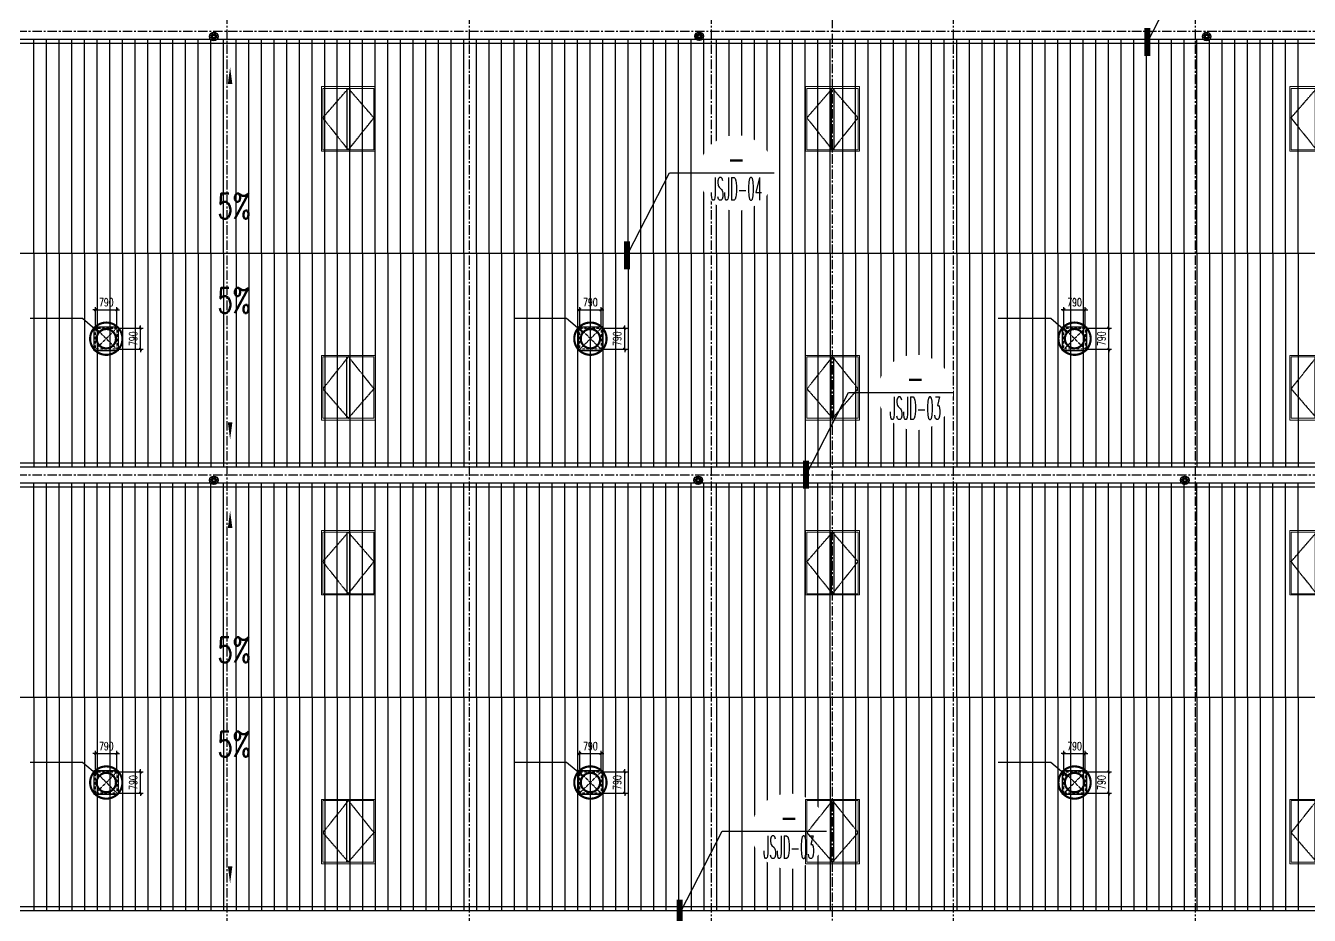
# Model space of a CAD drawing. Extents: x -599358 to 2865263, y -1062760 to 486533.
# Drawn here: x 1063875 to 1111602, y -888050 to -854976 of the extents above; entities that cross this region are included whole.
import ezdxf
from ezdxf.enums import TextEntityAlignment as Align

# ---------------------------------------------------------------- set-up
doc = ezdxf.new("R2010")
doc.units = 0
doc.set_wipeout_variables(frame=1)
for name, pattern in [('CENTER', [2, 1.25, -0.25, 0.25, -0.25]), ('DASH', [0.35, 0.25, -0.1]), ('HIDDEN', [0.375, 0.25, -0.125])]:
    doc.linetypes.add(name, pattern=pattern)
for name, color, linetype in [('3索引', 3, 'Continuous'), ('A-AXIS-DP', 126, 'Continuous'), ('A-AXIS-SYMB', 3, 'Continuous'), ('A-LIN-V', 9, 'Continuous'), ('A-SFCE', 30, 'Continuous'), ('A-WINDOW', 140, 'Continuous'), ('DIM_SYMB', 3, 'Continuous'), ('DOTE', 1, 'CENTER'), ('PUB_TEXT', 7, 'Continuous'), ('外框', 1, 'HIDDEN'), ('屋面板111', 6, 'Continuous'), ('暖通', 7, 'Continuous'), ('虹吸雨水斗', 6, 'Continuous')]:
    doc.layers.add(name, color=color, linetype=linetype)
doc.layers.add('成型线', color=3, linetype='Continuous', lineweight=18)
doc.styles.add('_TCH_DIM', font='SIMPLEX', dxfattribs={"bigfont": 'GBCBIG'})
doc.styles.add('_TCH_DIM_T3', font='SIMPLEX', dxfattribs={"width": 0.705882, "bigfont": 'GBCBIG'})
doc.styles.add('卓越符号', font='ROMANS.shx', dxfattribs={"width": 0.7, "bigfont": 'CHINESE.shx'})
doc.dimstyles.new('_TCH_ARCH&&100', dxfattribs={"dimtxt": 297.5, "dimasz": 100, "dimexe": 100, "dimexo": 100, "dimgap": 126.25, "dimtad": 1, "dimdec": 0, "dimzin": 0, "dimdsep": 46, "dimtxsty": '_TCH_DIM_T3', "dimblk": 'ARCHTICK', "dimcen": 0.09, "dimclrt": 7, "dimazin": 2, "dimtfac": 1, "dimtdec": 0, "dimtix": 1, "dimtmove": 2, "dimatfit": 3, "dimfxl": 0, "dimtolj": 1, "dimtzin": 0, "dimarcsym": 0})

# ---------------------------------------------------------------- blocks, each defined once
blk = doc.blocks.new('卓越-指向索引')
blk.add_wipeout([(0, 5), (-0.52, 4.97), (-1.04, 4.89), (-1.55, 4.76), (-2.03, 4.57), (-2.5, 4.33), (-2.94, 4.05), (-3.35, 3.72), (-3.72, 3.35), (-4.05, 2.94), (-4.33, 2.5), (-4.57, 2.03), (-4.76, 1.55), (-4.89, 1.04), (-4.97, 0.52), (-5, 0), (-4.97, -0.52), (-4.89, -1.04), (-4.76, -1.55), (-4.57, -2.03), (-4.33, -2.5), (-4.05, -2.94), (-3.72, -3.35), (-3.35, -3.72), (-2.94, -4.05), (-2.5, -4.33), (-2.03, -4.57), (-1.55, -4.76), (-1.04, -4.89), (-0.52, -4.97), (0, -5), (0.52, -4.97), (1.04, -4.89), (1.55, -4.76), (2.03, -4.57), (2.5, -4.33), (2.94, -4.05), (3.35, -3.72), (3.72, -3.35), (4.05, -2.94), (4.33, -2.5), (4.57, -2.03), (4.76, -1.55), (4.89, -1.04), (4.97, -0.52), (5, 0), (4.97, 0.52), (4.89, 1.04), (4.76, 1.55), (4.57, 2.03), (4.33, 2.5), (4.05, 2.94), (3.72, 3.35), (3.35, 3.72), (2.94, 4.05), (2.5, 4.33), (2.03, 4.57), (1.55, 4.76), (1.04, 4.89), (0.52, 4.97)])
blk.add_line((-5, 0), (5, 0))
at = {"color": 0, "style": '卓越符号', "width": 0.7, "flags": 8}
blk.add_attdef('索引编号', text='', height=3, dxfattribs=at).set_placement((0, 0.37), align=Align.CENTER)
at = {"color": 0, "style": '卓越符号', "width": 0.892319, "flags": 8}
blk.add_attdef('图号', text='', height=3, dxfattribs=at).set_placement((-3.41, -3.6), (3.41, -3.6), align=Align.FIT)
blk = doc.blocks.new('“奔腾”虹吸雨水斗')
at = {"layer": '虹吸雨水斗', "lineweight": 25}
for p, q in [((947048, 86793), (947066, 86707)), ((947082, 86711), (947055, 86795)), ((947125, 86795), (947098, 86711)), ((947114, 86707), (947132, 86793)), ((946944, 86685), (947028, 86658)), ((947028, 86641), (946944, 86614)), ((947032, 86673), (946946, 86692)), ((946946, 86607), (947032, 86625)), ((946982, 86753), (947040, 86688)), ((947040, 86611), (946982, 86546)), ((947052, 86699), (946987, 86758)), ((946987, 86541), (947052, 86600)), ((947066, 86592), (947048, 86506)), ((947055, 86504), (947082, 86587)), ((947098, 86587), (947125, 86504)), ((947132, 86506), (947114, 86592)), ((947194, 86758), (947128, 86699)), ((947128, 86600), (947194, 86541)), ((947140, 86688), (947199, 86753)), ((947199, 86546), (947140, 86611)), ((947234, 86692), (947148, 86673)), ((947148, 86625), (947234, 86607)), ((947152, 86658), (947236, 86685)), ((947236, 86614), (947152, 86641))]:
    blk.add_line(p, q, dxfattribs=at)
for radius in [150, 47.6]:
    blk.add_circle((947090, 86649), radius, dxfattribs=at)
for centre, start, end in [((947025, 86649), 291.6382, 68.3675), ((947034, 86682), 261.6382, 38.3675), ((947034, 86617), 321.6382, 98.3675), ((947057, 86706), 231.6382, 8.3675), ((947057, 86593), 351.6382, 128.3675), ((947090, 86715), 201.6382, 338.3675), ((947090, 86584), 21.6382, 158.3675), ((947123, 86706), 171.6382, 308.3675), ((947123, 86593), 51.6382, 188.3675), ((947147, 86682), 141.6382, 278.3675), ((947147, 86617), 81.6382, 218.3675), ((947155, 86649), 111.6382, 248.3675)]:
    blk.add_arc(centre, 8.82, start, end, dxfattribs=at)
blk = doc.blocks.new('_ArchTick')
at = {"color": 0, "linetype": 'ByBlock', "const_width": 0.4}
blk.add_lwpolyline([(-0.5, -0.5), (0.5, 0.5)], dxfattribs=at)
blk = doc.blocks.new('*D1776')
at = {"layer": 'A-AXIS-DP', "color": 0, "lineweight": -2, "transparency": 16777216}
for p, q in [((-1274, 395), (-1274, 495)), ((-495, 395), (-1374, 395)), ((-1274, 395), (-1274, -395)), ((-495, -395), (-1374, -395)), ((-1274, -395), (-1274, -495))]:
    blk.add_line(p, q, dxfattribs=at)
at = {"layer": 'Defpoints', "color": 0, "transparency": 16777216}
for p in [(-395, 395), (-1274, -395), (-395, -395)]:
    blk.add_point(p, dxfattribs=at)
at = {"layer": 'A-AXIS-DP', "color": 0, "lineweight": -2, "transparency": 16777216, "xscale": 100, "yscale": 100, "zscale": 100}
for p, rotation in [((-1274, 395), 270), ((-1274, -395), 90)]:
    blk.add_blockref('_ArchTick', p, dxfattribs=dict(at, rotation=rotation))
at = {"layer": 'A-AXIS-DP', "color": 7, "transparency": 16777216, "insert": (-999, 0), "char_height": 297.5, "attachment_point": 5, "rotation": 270, "style": '_TCH_DIM_T3'}
blk.add_mtext('\\A1;790', dxfattribs=at)
blk = doc.blocks.new('*D1777')
at = {"layer": 'A-AXIS-DP', "color": 0, "lineweight": -2, "transparency": 16777216}
for p, q in [((-395, -495), (-395, -1178)), ((395, -495), (395, -1178)), ((-395, -1078), (-495, -1078)), ((395, -1078), (-395, -1078)), ((395, -1078), (495, -1078))]:
    blk.add_line(p, q, dxfattribs=at)
at = {"layer": 'Defpoints', "color": 0, "transparency": 16777216}
for p in [(-395, -395), (395, -395), (-395, -1078)]:
    blk.add_point(p, dxfattribs=at)
at = {"layer": 'A-AXIS-DP', "color": 0, "lineweight": -2, "transparency": 16777216, "xscale": 100, "yscale": 100, "zscale": 100}
blk.add_blockref('_ArchTick', (-395, -1078), dxfattribs=at)
at = {"layer": 'A-AXIS-DP', "color": 0, "lineweight": -2, "transparency": 16777216, "xscale": 100, "yscale": 100, "zscale": 100, "rotation": 180}
blk.add_blockref('_ArchTick', (395, -1078), dxfattribs=at)
at = {"layer": 'A-AXIS-DP', "color": 7, "transparency": 16777216, "insert": (0, -1353), "char_height": 297.5, "attachment_point": 5, "rotation": 180, "style": '_TCH_DIM_T3'}
blk.add_mtext('\\A1;790', dxfattribs=at)
blk = doc.blocks.new('tc')
at = {"color": 2}
for p, q in [((106263, -20239), (106263, -22524)), ((106364, -20239), (106364, -22524))]:
    blk.add_line(p, q, dxfattribs=at)
at = {"layer": '外框'}
for points in [[(106313, -22524), (105363, -21332), (106313, -20239)], [(106313, -22524), (107263, -21332), (106313, -20239)]]:
    blk.add_lwpolyline(points, dxfattribs=at)
at = {"layer": '成型线'}
blk.add_line((105313, -22569), (107313, -22569), dxfattribs=at)
blk.add_lwpolyline([(105313, -22569), (105313, -20169), (107313, -20169), (107313, -22569)], dxfattribs=at)
blk.add_lwpolyline([(105363, -22524), (107263, -22524), (107263, -20239), (105363, -20239)], close=True, dxfattribs=at)
blk = doc.blocks.new('423432432222')
at = {"xscale": -1}
blk.add_blockref('tc', (472909, 740689), dxfattribs=at)
at = {"rotation": 180}
blk.add_blockref('tc', (472909, 687951), dxfattribs=at)
blk = doc.blocks.new('A$Cf7faade6')
at = {"layer": 'A-WINDOW'}
for p in [(-304796, -739070), (-286796, -739070), (-268796, -739070), (-304796, -755570), (-286796, -755570), (-268796, -755570)]:
    blk.add_blockref('423432432222', p, dxfattribs=at)
blk = doc.blocks.new('fengji')
at = {"layer": 'DIM_SYMB'}
for p, q in [((324.2, -267.9), (884.2, -747.9)), ((884.2, -747.9), (2834.2, -747.9))]:
    blk.add_line(p, q, dxfattribs=at)
at = {"layer": 'DIM_SYMB', "const_width": 40}
blk.add_lwpolyline([(310.3, -253.5, -1), (338.1, -282.3, -1)], format="xyb", close=True, dxfattribs=at)
at = {"layer": '暖通', "color": 7, "linetype": 'DASH', "ltscale": 0.5}
for p, q in [((-395, 395), (395, -395)), ((395, 395), (-395, -395))]:
    blk.add_line(p, q, dxfattribs=at)
at = {"layer": '暖通', "color": 7, "const_width": 79.8}
for points in [[(0, -600.2, -1), (0, 600.2, -1)], [(0, -600.2, 1), (0, 600.2, 1)]]:
    blk.add_lwpolyline(points, format="xyb", dxfattribs=at)
at = {"layer": '暖通', "color": 7, "ltscale": 0.5}
blk.add_lwpolyline([(-445, 445), (445, 445), (445, -445), (-445, -445)], close=True, dxfattribs=at)
at = {"layer": '暖通', "color": 7, "linetype": 'DASH', "const_width": 79.8}
for points in [[(0, -358.3, -1), (0, 358.3, -1)], [(0, -358.3, 1), (0, 358.3, 1)]]:
    blk.add_lwpolyline(points, format="xyb", dxfattribs=at)
at = {"layer": '暖通', "color": 7, "linetype": 'DASH', "ltscale": 0.5}
blk.add_lwpolyline([(-395, 395), (395, 395), (395, -395), (-395, -395)], close=True, dxfattribs=at)
at = {"layer": 'A-AXIS-DP'}
for p1, distance, picture, middle in [((-395, 395), -879.2, '*D1776', (-999.2, 0)), ((395, -395), 682.9, '*D1777', (0, -1352.9))]:
    dim = blk.add_aligned_dim(p1=p1, p2=(-395, -395), distance=distance, dimstyle='_TCH_ARCH&&100', dxfattribs=at)
    dim.commit()
    dim.dimension.update_dxf_attribs({"geometry": picture, "text_midpoint": middle})
blk = doc.blocks.new('A$C9572bd8b')
at = {"layer": '暖通', "rotation": 180}
for p in [(52800, -27925), (70800, -27925), (88800, -27925), (52800, -44425), (70800, -44425), (88800, -44425)]:
    blk.add_blockref('fengji', p, dxfattribs=at)

msp = doc.modelspace()

# ---------------------------------------------------------------- linework, layer by layer
at = {"layer": '3索引'}
for points in [[(1105618.2, -855511.3), (1107160.3, -852525.4), (1109645.6, -852525.4)], [(1086272.4, -863437.9), (1087814.5, -860452), (1090299.8, -860452)], [(1092928.2, -871595.1), (1094470.3, -868609.3), (1096955.6, -868609.3)], [(1088228.2, -887911.3), (1089770.3, -884925.4), (1092255.6, -884925.4)]]:
    msp.add_lwpolyline(points, dxfattribs=at)
at = {"layer": '3索引', "linetype": 'DASH', "ltscale": 1400, "const_width": 140}
for points in [[(1105542.4, -856035.4), (1105618.2, -856035.4), (1105618.2, -855133.8), (1105542.4, -855133.8)], [(1086196.7, -863962), (1086272.4, -863962), (1086272.4, -863060.4), (1086196.7, -863060.4)], [(1092852.4, -872119.3), (1092928.2, -872119.3), (1092928.2, -871217.7), (1092852.4, -871217.7)], [(1088152.4, -888435.4), (1088228.2, -888435.4), (1088228.2, -887533.8), (1088152.4, -887533.8)]]:
    msp.add_lwpolyline(points, close=True, dxfattribs=at)
at = {"layer": 'A-AXIS-SYMB'}
for points in [[(1071476.2, -861617, 0, 0, 0), (1071476.2, -856515.2, 0, 169.2, 0), (1071476.2, -857149.6, 0, 0, 0)], [(1071476.2, -865258.8, 0, 0, 0), (1071476.2, -870360.5, 0, 169.2, 0), (1071476.2, -869726.1, 0, 0, 0)], [(1071476.2, -878117, 0, 0, 0), (1071476.2, -873015.2, 0, 169.2, 0), (1071476.2, -873649.6, 0, 0, 0)], [(1071476.2, -881758.8, 0, 0, 0), (1071476.2, -886860.5, 0, 169.2, 0), (1071476.2, -886226.1, 0, 0, 0)]]:
    msp.add_lwpolyline(points, format="xyseb", dxfattribs=at)
at = {"layer": 'A-LIN-V'}
for points in [[(1170872.4, -855637.9), (1029989.6, -855637.9)], [(1170872.4, -871237.9), (1024876.7, -871237.9)], [(1170872.4, -872137.9), (1024584.7, -872137.9)], [(1170872.4, -887737.9), (1019576.9, -887737.9)]]:
    msp.add_lwpolyline(points, dxfattribs=at)
at = {"layer": 'A-SFCE'}
for points in [[(1026721.6, -863437.9), (1170872.4, -863437.9)], [(1021368, -879937.9), (1170872.4, -879937.9)]]:
    msp.add_lwpolyline(points, dxfattribs=at)
at = {"layer": 'DOTE', "ltscale": 280}
for p, q in [((1071372.4, -927706.6), (1071372.4, -832287.9)), ((1080372.4, -927706.6), (1080372.4, -832287.9)), ((1089372.4, -927706.6), (1089372.4, -832287.9)), ((1098372.4, -927706.6), (1098372.4, -832287.9)), ((1107372.4, -927706.6), (1107372.4, -832287.9)), ((1093872.4, -926186.7), (1093872.4, -832387.9)), ((1179276.6, -855187.9), (1002976.6, -855187.9)), ((1179276.6, -871687.9), (1002976.6, -871687.9))]:
    msp.add_line(p, q, dxfattribs=at)
at = {"layer": '屋面板111', "ltscale": 2500}
for p, q in [((1064182.4, -863437.9), (1064182.4, -855487.9)), ((1064652.4, -863437.9), (1064652.4, -855487.9)), ((1065122.4, -863437.9), (1065122.4, -855487.9)), ((1065592.4, -863437.9), (1065592.4, -855487.9)), ((1066062.4, -863437.9), (1066062.4, -855487.9)), ((1066532.4, -863437.9), (1066532.4, -855487.9)), ((1067002.4, -863437.9), (1067002.4, -855487.9)), ((1067472.4, -863437.9), (1067472.4, -855487.9)), ((1067942.4, -863437.9), (1067942.4, -855487.9)), ((1068412.4, -863437.9), (1068412.4, -855487.9)), ((1068882.4, -863437.9), (1068882.4, -855487.9)), ((1069352.4, -863437.9), (1069352.4, -855487.9)), ((1069822.4, -863437.9), (1069822.4, -855487.9)), ((1070292.4, -863437.9), (1070292.4, -855487.9)), ((1070762.4, -863437.9), (1070762.4, -855487.9)), ((1071232.4, -863437.9), (1071232.4, -855487.9)), ((1071702.4, -863437.9), (1071702.4, -855487.9)), ((1072172.4, -863437.9), (1072172.4, -855487.9)), ((1072642.4, -863437.9), (1072642.4, -855487.9)), ((1073112.4, -863437.9), (1073112.4, -855487.9)), ((1073582.4, -863437.9), (1073582.4, -855487.9)), ((1074052.4, -863437.9), (1074052.4, -855487.9)), ((1074522.4, -863437.9), (1074522.4, -855487.9)), ((1074992.4, -863437.9), (1074992.4, -855487.9)), ((1075462.4, -863437.9), (1075462.4, -855487.9)), ((1075932.4, -863437.9), (1075932.4, -855487.9)), ((1076402.4, -863437.9), (1076402.4, -855487.9)), ((1076872.4, -863437.9), (1076872.4, -855487.9)), ((1077342.4, -863437.9), (1077342.4, -855487.9)), ((1077812.4, -863437.9), (1077812.4, -855487.9)), ((1078282.4, -863437.9), (1078282.4, -855487.9)), ((1078752.4, -863437.9), (1078752.4, -855487.9)), ((1079222.4, -863437.9), (1079222.4, -855487.9)), ((1079692.4, -863437.9), (1079692.4, -855487.9)), ((1080162.4, -863437.9), (1080162.4, -855487.9)), ((1080632.4, -863437.9), (1080632.4, -855487.9)), ((1081102.4, -863437.9), (1081102.4, -855487.9)), ((1081572.4, -863437.9), (1081572.4, -855487.9)), ((1082042.4, -863437.9), (1082042.4, -855487.9)), ((1082512.4, -863437.9), (1082512.4, -855487.9)), ((1082982.4, -863437.9), (1082982.4, -855487.9)), ((1083452.4, -863437.9), (1083452.4, -855487.9)), ((1083922.4, -863437.9), (1083922.4, -855487.9)), ((1084392.4, -863437.9), (1084392.4, -855487.9)), ((1084862.4, -863437.9), (1084862.4, -855487.9)), ((1085332.4, -863437.9), (1085332.4, -855487.9)), ((1085802.4, -863437.9), (1085802.4, -855487.9)), ((1086272.4, -863437.9), (1086272.4, -855487.9)), ((1086742.4, -863437.9), (1086742.4, -855487.9)), ((1087212.4, -863437.9), (1087212.4, -855487.9)), ((1087682.4, -863437.9), (1087682.4, -855487.9)), ((1088152.4, -863437.9), (1088152.4, -855487.9)), ((1088622.4, -863437.9), (1088622.4, -855487.9)), ((1089092.4, -863437.9), (1089092.4, -855487.9)), ((1089562.4, -863437.9), (1089562.4, -855487.9)), ((1090032.4, -863437.9), (1090032.4, -855487.9)), ((1090502.4, -863437.9), (1090502.4, -855487.9)), ((1090972.4, -863437.9), (1090972.4, -855487.9)), ((1091442.4, -863437.9), (1091442.4, -855487.9)), ((1091912.4, -863437.9), (1091912.4, -855487.9)), ((1092382.4, -863437.9), (1092382.4, -855487.9)), ((1092852.4, -863437.9), (1092852.4, -855487.9)), ((1093322.4, -863437.9), (1093322.4, -855487.9)), ((1093792.4, -863437.9), (1093792.4, -855487.9)), ((1094262.4, -863437.9), (1094262.4, -855487.9)), ((1094732.4, -863437.9), (1094732.4, -855487.9)), ((1095202.4, -863437.9), (1095202.4, -855487.9)), ((1095672.4, -863437.9), (1095672.4, -855487.9)), ((1096142.4, -863437.9), (1096142.4, -855487.9)), ((1096612.4, -863437.9), (1096612.4, -855487.9)), ((1097082.4, -863437.9), (1097082.4, -855487.9)), ((1097552.4, -863437.9), (1097552.4, -855487.9)), ((1098022.4, -863437.9), (1098022.4, -855487.9)), ((1098492.4, -863437.9), (1098492.4, -855487.9)), ((1098962.4, -863437.9), (1098962.4, -855487.9)), ((1099432.4, -863437.9), (1099432.4, -855487.9)), ((1099902.4, -863437.9), (1099902.4, -855487.9)), ((1100372.4, -863437.9), (1100372.4, -855487.9)), ((1100842.4, -863437.9), (1100842.4, -855487.9)), ((1101312.4, -863437.9), (1101312.4, -855487.9)), ((1101782.4, -863437.9), (1101782.4, -855487.9)), ((1102252.4, -863437.9), (1102252.4, -855487.9)), ((1102722.4, -863437.9), (1102722.4, -855487.9)), ((1103192.4, -863437.9), (1103192.4, -855487.9)), ((1103662.4, -863437.9), (1103662.4, -855487.9)), ((1104132.4, -863437.9), (1104132.4, -855487.9)), ((1104602.4, -863437.9), (1104602.4, -855487.9)), ((1105072.4, -863437.9), (1105072.4, -855487.9)), ((1105542.4, -863437.9), (1105542.4, -855487.9)), ((1106012.4, -863437.9), (1106012.4, -855487.9)), ((1106482.4, -863437.9), (1106482.4, -855487.9)), ((1106952.4, -863437.9), (1106952.4, -855487.9)), ((1107422.4, -863437.9), (1107422.4, -855487.9)), ((1107892.4, -863437.9), (1107892.4, -855487.9)), ((1108362.4, -863437.9), (1108362.4, -855487.9)), ((1108832.4, -863437.9), (1108832.4, -855487.9)), ((1109302.4, -863437.9), (1109302.4, -855487.9)), ((1109772.4, -863437.9), (1109772.4, -855487.9)), ((1110242.4, -863437.9), (1110242.4, -855487.9)), ((1110712.4, -863437.9), (1110712.4, -855487.9)), ((1111182.4, -863437.9), (1111182.4, -855487.9)), ((1064182.4, -863437.9), (1064182.4, -871387.9)), ((1064652.4, -863437.9), (1064652.4, -871387.9)), ((1065122.4, -863437.9), (1065122.4, -871387.9)), ((1065592.4, -863437.9), (1065592.4, -871387.9)), ((1066062.4, -863437.9), (1066062.4, -871387.9)), ((1066532.4, -863437.9), (1066532.4, -871387.9)), ((1067002.4, -863437.9), (1067002.4, -871387.9)), ((1067472.4, -863437.9), (1067472.4, -871387.9)), ((1067942.4, -863437.9), (1067942.4, -871387.9)), ((1068412.4, -863437.9), (1068412.4, -871387.9)), ((1068882.4, -863437.9), (1068882.4, -871387.9)), ((1069352.4, -863437.9), (1069352.4, -871387.9)), ((1069822.4, -863437.9), (1069822.4, -871387.9)), ((1070292.4, -863437.9), (1070292.4, -871387.9)), ((1070762.4, -863437.9), (1070762.4, -871387.9)), ((1071232.4, -863437.9), (1071232.4, -871387.9)), ((1071702.4, -863437.9), (1071702.4, -871387.9)), ((1072172.4, -863437.9), (1072172.4, -871387.9)), ((1072642.4, -863437.9), (1072642.4, -871387.9)), ((1073112.4, -863437.9), (1073112.4, -871387.9)), ((1073582.4, -863437.9), (1073582.4, -871387.9)), ((1074052.4, -863437.9), (1074052.4, -871387.9)), ((1074522.4, -863437.9), (1074522.4, -871387.9)), ((1074992.4, -863437.9), (1074992.4, -871387.9)), ((1075462.4, -863437.9), (1075462.4, -871387.9)), ((1075932.4, -863437.9), (1075932.4, -871387.9)), ((1076402.4, -863437.9), (1076402.4, -871387.9)), ((1076872.4, -863437.9), (1076872.4, -871387.9)), ((1077342.4, -863437.9), (1077342.4, -871387.9)), ((1077812.4, -863437.9), (1077812.4, -871387.9)), ((1078282.4, -863437.9), (1078282.4, -871387.9)), ((1078752.4, -863437.9), (1078752.4, -871387.9)), ((1079222.4, -863437.9), (1079222.4, -871387.9)), ((1079692.4, -863437.9), (1079692.4, -871387.9)), ((1080162.4, -863437.9), (1080162.4, -871387.9)), ((1080632.4, -863437.9), (1080632.4, -871387.9)), ((1081102.4, -863437.9), (1081102.4, -871387.9)), ((1081572.4, -863437.9), (1081572.4, -871387.9)), ((1082042.4, -863437.9), (1082042.4, -871387.9)), ((1082512.4, -863437.9), (1082512.4, -871387.9)), ((1082982.4, -863437.9), (1082982.4, -871387.9)), ((1083452.4, -863437.9), (1083452.4, -871387.9)), ((1083922.4, -863437.9), (1083922.4, -871387.9)), ((1084392.4, -863437.9), (1084392.4, -871387.9)), ((1084862.4, -863437.9), (1084862.4, -871387.9)), ((1085332.4, -863437.9), (1085332.4, -871387.9)), ((1085802.4, -863437.9), (1085802.4, -871387.9)), ((1086272.4, -863437.9), (1086272.4, -871387.9)), ((1086742.4, -863437.9), (1086742.4, -871387.9)), ((1087212.4, -863437.9), (1087212.4, -871387.9)), ((1087682.4, -863437.9), (1087682.4, -871387.9)), ((1088152.4, -863437.9), (1088152.4, -871387.9)), ((1088622.4, -863437.9), (1088622.4, -871387.9)), ((1089092.4, -863437.9), (1089092.4, -871387.9)), ((1089562.4, -863437.9), (1089562.4, -871387.9)), ((1090032.4, -863437.9), (1090032.4, -871387.9)), ((1090502.4, -863437.9), (1090502.4, -871387.9)), ((1090972.4, -863437.9), (1090972.4, -871387.9)), ((1091442.4, -863437.9), (1091442.4, -871387.9)), ((1091912.4, -863437.9), (1091912.4, -871387.9)), ((1092382.4, -863437.9), (1092382.4, -871387.9)), ((1092852.4, -863437.9), (1092852.4, -871387.9)), ((1093322.4, -863437.9), (1093322.4, -871387.9)), ((1093792.4, -863437.9), (1093792.4, -871387.9)), ((1094262.4, -863437.9), (1094262.4, -871387.9)), ((1094732.4, -863437.9), (1094732.4, -871387.9)), ((1095202.4, -863437.9), (1095202.4, -871387.9)), ((1095672.4, -863437.9), (1095672.4, -871387.9)), ((1096142.4, -863437.9), (1096142.4, -871387.9)), ((1096612.4, -863437.9), (1096612.4, -871387.9)), ((1097082.4, -863437.9), (1097082.4, -871387.9)), ((1097552.4, -863437.9), (1097552.4, -871387.9)), ((1098022.4, -863437.9), (1098022.4, -871387.9)), ((1098492.4, -863437.9), (1098492.4, -871387.9)), ((1098962.4, -863437.9), (1098962.4, -871387.9)), ((1099432.4, -863437.9), (1099432.4, -871387.9)), ((1099902.4, -863437.9), (1099902.4, -871387.9)), ((1100372.4, -863437.9), (1100372.4, -871387.9)), ((1100842.4, -863437.9), (1100842.4, -871387.9)), ((1101312.4, -863437.9), (1101312.4, -871387.9)), ((1101782.4, -863437.9), (1101782.4, -871387.9)), ((1102252.4, -863437.9), (1102252.4, -871387.9)), ((1102722.4, -863437.9), (1102722.4, -871387.9)), ((1103192.4, -863437.9), (1103192.4, -871387.9)), ((1103662.4, -863437.9), (1103662.4, -871387.9)), ((1104132.4, -863437.9), (1104132.4, -871387.9)), ((1104602.4, -863437.9), (1104602.4, -871387.9)), ((1105072.4, -863437.9), (1105072.4, -871387.9)), ((1105542.4, -863437.9), (1105542.4, -871387.9)), ((1106012.4, -863437.9), (1106012.4, -871387.9)), ((1106482.4, -863437.9), (1106482.4, -871387.9)), ((1106952.4, -863437.9), (1106952.4, -871387.9)), ((1107422.4, -863437.9), (1107422.4, -871387.9)), ((1107892.4, -863437.9), (1107892.4, -871387.9)), ((1108362.4, -863437.9), (1108362.4, -871387.9)), ((1108832.4, -863437.9), (1108832.4, -871387.9)), ((1109302.4, -863437.9), (1109302.4, -871387.9)), ((1109772.4, -863437.9), (1109772.4, -871387.9)), ((1110242.4, -863437.9), (1110242.4, -871387.9)), ((1110712.4, -863437.9), (1110712.4, -871387.9)), ((1111182.4, -863437.9), (1111182.4, -871387.9)), ((1064182.4, -879937.9), (1064182.4, -871987.9)), ((1064652.4, -879937.9), (1064652.4, -871987.9)), ((1065122.4, -879937.9), (1065122.4, -871987.9)), ((1065592.4, -879937.9), (1065592.4, -871987.9)), ((1066062.4, -879937.9), (1066062.4, -871987.9)), ((1066532.4, -879937.9), (1066532.4, -871987.9)), ((1067002.4, -879937.9), (1067002.4, -871987.9)), ((1067472.4, -879937.9), (1067472.4, -871987.9)), ((1067942.4, -879937.9), (1067942.4, -871987.9)), ((1068412.4, -879937.9), (1068412.4, -871987.9)), ((1068882.4, -879937.9), (1068882.4, -871987.9)), ((1069352.4, -879937.9), (1069352.4, -871987.9)), ((1069822.4, -879937.9), (1069822.4, -871987.9)), ((1070292.4, -879937.9), (1070292.4, -871987.9)), ((1070762.4, -879937.9), (1070762.4, -871987.9)), ((1071232.4, -879937.9), (1071232.4, -871987.9)), ((1071702.4, -879937.9), (1071702.4, -871987.9)), ((1072172.4, -879937.9), (1072172.4, -871987.9)), ((1072642.4, -879937.9), (1072642.4, -871987.9)), ((1073112.4, -879937.9), (1073112.4, -871987.9)), ((1073582.4, -879937.9), (1073582.4, -871987.9)), ((1074052.4, -879937.9), (1074052.4, -871987.9)), ((1074522.4, -879937.9), (1074522.4, -871987.9)), ((1074992.4, -879937.9), (1074992.4, -871987.9)), ((1075462.4, -879937.9), (1075462.4, -871987.9)), ((1075932.4, -879937.9), (1075932.4, -871987.9)), ((1076402.4, -879937.9), (1076402.4, -871987.9)), ((1076872.4, -879937.9), (1076872.4, -871987.9)), ((1077342.4, -879937.9), (1077342.4, -871987.9)), ((1077812.4, -879937.9), (1077812.4, -871987.9)), ((1078282.4, -879937.9), (1078282.4, -871987.9)), ((1078752.4, -879937.9), (1078752.4, -871987.9)), ((1079222.4, -879937.9), (1079222.4, -871987.9)), ((1079692.4, -879937.9), (1079692.4, -871987.9)), ((1080162.4, -879937.9), (1080162.4, -871987.9)), ((1080632.4, -879937.9), (1080632.4, -871987.9)), ((1081102.4, -879937.9), (1081102.4, -871987.9)), ((1081572.4, -879937.9), (1081572.4, -871987.9)), ((1082042.4, -879937.9), (1082042.4, -871987.9)), ((1082512.4, -879937.9), (1082512.4, -871987.9)), ((1082982.4, -879937.9), (1082982.4, -871987.9)), ((1083452.4, -879937.9), (1083452.4, -871987.9)), ((1083922.4, -879937.9), (1083922.4, -871987.9)), ((1084392.4, -879937.9), (1084392.4, -871987.9)), ((1084862.4, -879937.9), (1084862.4, -871987.9)), ((1085332.4, -879937.9), (1085332.4, -871987.9)), ((1085802.4, -879937.9), (1085802.4, -871987.9)), ((1086272.4, -879937.9), (1086272.4, -871987.9)), ((1086742.4, -879937.9), (1086742.4, -871987.9)), ((1087212.4, -879937.9), (1087212.4, -871987.9)), ((1087682.4, -879937.9), (1087682.4, -871987.9)), ((1088152.4, -879937.9), (1088152.4, -871987.9)), ((1088622.4, -879937.9), (1088622.4, -871987.9)), ((1089092.4, -879937.9), (1089092.4, -871987.9)), ((1089562.4, -879937.9), (1089562.4, -871987.9)), ((1090032.4, -879937.9), (1090032.4, -871987.9)), ((1090502.4, -879937.9), (1090502.4, -871987.9)), ((1090972.4, -879937.9), (1090972.4, -871987.9)), ((1091442.4, -879937.9), (1091442.4, -871987.9)), ((1091912.4, -879937.9), (1091912.4, -871987.9)), ((1092382.4, -879937.9), (1092382.4, -871987.9)), ((1092852.4, -879937.9), (1092852.4, -871987.9)), ((1093322.4, -879937.9), (1093322.4, -871987.9)), ((1093792.4, -879937.9), (1093792.4, -871987.9)), ((1094262.4, -879937.9), (1094262.4, -871987.9)), ((1094732.4, -879937.9), (1094732.4, -871987.9)), ((1095202.4, -879937.9), (1095202.4, -871987.9)), ((1095672.4, -879937.9), (1095672.4, -871987.9)), ((1096142.4, -879937.9), (1096142.4, -871987.9)), ((1096612.4, -879937.9), (1096612.4, -871987.9)), ((1097082.4, -879937.9), (1097082.4, -871987.9)), ((1097552.4, -879937.9), (1097552.4, -871987.9)), ((1098022.4, -879937.9), (1098022.4, -871987.9)), ((1098492.4, -879937.9), (1098492.4, -871987.9)), ((1098962.4, -879937.9), (1098962.4, -871987.9)), ((1099432.4, -879937.9), (1099432.4, -871987.9)), ((1099902.4, -879937.9), (1099902.4, -871987.9)), ((1100372.4, -879937.9), (1100372.4, -871987.9)), ((1100842.4, -879937.9), (1100842.4, -871987.9)), ((1101312.4, -879937.9), (1101312.4, -871987.9)), ((1101782.4, -879937.9), (1101782.4, -871987.9)), ((1102252.4, -879937.9), (1102252.4, -871987.9)), ((1102722.4, -879937.9), (1102722.4, -871987.9)), ((1103192.4, -879937.9), (1103192.4, -871987.9)), ((1103662.4, -879937.9), (1103662.4, -871987.9)), ((1104132.4, -879937.9), (1104132.4, -871987.9)), ((1104602.4, -879937.9), (1104602.4, -871987.9)), ((1105072.4, -879937.9), (1105072.4, -871987.9)), ((1105542.4, -879937.9), (1105542.4, -871987.9)), ((1106012.4, -879937.9), (1106012.4, -871987.9)), ((1106482.4, -879937.9), (1106482.4, -871987.9)), ((1106952.4, -879937.9), (1106952.4, -871987.9)), ((1107422.4, -879937.9), (1107422.4, -871987.9)), ((1107892.4, -879937.9), (1107892.4, -871987.9)), ((1108362.4, -879937.9), (1108362.4, -871987.9)), ((1108832.4, -879937.9), (1108832.4, -871987.9)), ((1109302.4, -879937.9), (1109302.4, -871987.9)), ((1109772.4, -879937.9), (1109772.4, -871987.9)), ((1110242.4, -879937.9), (1110242.4, -871987.9)), ((1110712.4, -879937.9), (1110712.4, -871987.9)), ((1111182.4, -879937.9), (1111182.4, -871987.9)), ((1064182.4, -879937.9), (1064182.4, -887887.9)), ((1064652.4, -879937.9), (1064652.4, -887887.9)), ((1065122.4, -879937.9), (1065122.4, -887887.9)), ((1065592.4, -879937.9), (1065592.4, -887887.9)), ((1066062.4, -879937.9), (1066062.4, -887887.9)), ((1066532.4, -879937.9), (1066532.4, -887887.9)), ((1067002.4, -879937.9), (1067002.4, -887887.9)), ((1067472.4, -879937.9), (1067472.4, -887887.9)), ((1067942.4, -879937.9), (1067942.4, -887887.9)), ((1068412.4, -879937.9), (1068412.4, -887887.9)), ((1068882.4, -879937.9), (1068882.4, -887887.9)), ((1069352.4, -879937.9), (1069352.4, -887887.9)), ((1069822.4, -879937.9), (1069822.4, -887887.9)), ((1070292.4, -879937.9), (1070292.4, -887887.9)), ((1070762.4, -879937.9), (1070762.4, -887887.9)), ((1071232.4, -879937.9), (1071232.4, -887887.9)), ((1071702.4, -879937.9), (1071702.4, -887887.9)), ((1072172.4, -879937.9), (1072172.4, -887887.9)), ((1072642.4, -879937.9), (1072642.4, -887887.9)), ((1073112.4, -879937.9), (1073112.4, -887887.9)), ((1073582.4, -879937.9), (1073582.4, -887887.9)), ((1074052.4, -879937.9), (1074052.4, -887887.9)), ((1074522.4, -879937.9), (1074522.4, -887887.9)), ((1074992.4, -879937.9), (1074992.4, -887887.9)), ((1075462.4, -879937.9), (1075462.4, -887887.9)), ((1075932.4, -879937.9), (1075932.4, -887887.9)), ((1076402.4, -879937.9), (1076402.4, -887887.9)), ((1076872.4, -879937.9), (1076872.4, -887887.9)), ((1077342.4, -879937.9), (1077342.4, -887887.9)), ((1077812.4, -879937.9), (1077812.4, -887887.9)), ((1078282.4, -879937.9), (1078282.4, -887887.9)), ((1078752.4, -879937.9), (1078752.4, -887887.9)), ((1079222.4, -879937.9), (1079222.4, -887887.9)), ((1079692.4, -879937.9), (1079692.4, -887887.9)), ((1080162.4, -879937.9), (1080162.4, -887887.9)), ((1080632.4, -879937.9), (1080632.4, -887887.9)), ((1081102.4, -879937.9), (1081102.4, -887887.9)), ((1081572.4, -879937.9), (1081572.4, -887887.9)), ((1082042.4, -879937.9), (1082042.4, -887887.9)), ((1082512.4, -879937.9), (1082512.4, -887887.9)), ((1082982.4, -879937.9), (1082982.4, -887887.9)), ((1083452.4, -879937.9), (1083452.4, -887887.9)), ((1083922.4, -879937.9), (1083922.4, -887887.9)), ((1084392.4, -879937.9), (1084392.4, -887887.9)), ((1084862.4, -879937.9), (1084862.4, -887887.9)), ((1085332.4, -879937.9), (1085332.4, -887887.9)), ((1085802.4, -879937.9), (1085802.4, -887887.9)), ((1086272.4, -879937.9), (1086272.4, -887887.9)), ((1086742.4, -879937.9), (1086742.4, -887887.9)), ((1087212.4, -879937.9), (1087212.4, -887887.9)), ((1087682.4, -879937.9), (1087682.4, -887887.9)), ((1088152.4, -879937.9), (1088152.4, -887887.9)), ((1088622.4, -879937.9), (1088622.4, -887887.9)), ((1089092.4, -879937.9), (1089092.4, -887887.9)), ((1089562.4, -879937.9), (1089562.4, -887887.9)), ((1090032.4, -879937.9), (1090032.4, -887887.9)), ((1090502.4, -879937.9), (1090502.4, -887887.9)), ((1090972.4, -879937.9), (1090972.4, -887887.9)), ((1091442.4, -879937.9), (1091442.4, -887887.9)), ((1091912.4, -879937.9), (1091912.4, -887887.9)), ((1092382.4, -879937.9), (1092382.4, -887887.9)), ((1092852.4, -879937.9), (1092852.4, -887887.9)), ((1093322.4, -879937.9), (1093322.4, -887887.9)), ((1093792.4, -879937.9), (1093792.4, -887887.9)), ((1094262.4, -879937.9), (1094262.4, -887887.9)), ((1094732.4, -879937.9), (1094732.4, -887887.9)), ((1095202.4, -879937.9), (1095202.4, -887887.9)), ((1095672.4, -879937.9), (1095672.4, -887887.9)), ((1096142.4, -879937.9), (1096142.4, -887887.9)), ((1096612.4, -879937.9), (1096612.4, -887887.9)), ((1097082.4, -879937.9), (1097082.4, -887887.9)), ((1097552.4, -879937.9), (1097552.4, -887887.9)), ((1098022.4, -879937.9), (1098022.4, -887887.9)), ((1098492.4, -879937.9), (1098492.4, -887887.9)), ((1098962.4, -879937.9), (1098962.4, -887887.9)), ((1099432.4, -879937.9), (1099432.4, -887887.9)), ((1099902.4, -879937.9), (1099902.4, -887887.9)), ((1100372.4, -879937.9), (1100372.4, -887887.9)), ((1100842.4, -879937.9), (1100842.4, -887887.9)), ((1101312.4, -879937.9), (1101312.4, -887887.9)), ((1101782.4, -879937.9), (1101782.4, -887887.9)), ((1102252.4, -879937.9), (1102252.4, -887887.9)), ((1102722.4, -879937.9), (1102722.4, -887887.9)), ((1103192.4, -879937.9), (1103192.4, -887887.9)), ((1103662.4, -879937.9), (1103662.4, -887887.9)), ((1104132.4, -879937.9), (1104132.4, -887887.9)), ((1104602.4, -879937.9), (1104602.4, -887887.9)), ((1105072.4, -879937.9), (1105072.4, -887887.9)), ((1105542.4, -879937.9), (1105542.4, -887887.9)), ((1106012.4, -879937.9), (1106012.4, -887887.9)), ((1106482.4, -879937.9), (1106482.4, -887887.9)), ((1106952.4, -879937.9), (1106952.4, -887887.9)), ((1107422.4, -879937.9), (1107422.4, -887887.9)), ((1107892.4, -879937.9), (1107892.4, -887887.9)), ((1108362.4, -879937.9), (1108362.4, -887887.9)), ((1108832.4, -879937.9), (1108832.4, -887887.9)), ((1109302.4, -879937.9), (1109302.4, -887887.9)), ((1109772.4, -879937.9), (1109772.4, -887887.9)), ((1110242.4, -879937.9), (1110242.4, -887887.9)), ((1110712.4, -879937.9), (1110712.4, -887887.9)), ((1111182.4, -879937.9), (1111182.4, -887887.9))]:
    msp.add_line(p, q, dxfattribs=at)
for points in [[(1170872.4, -855487.9), (1029880.6, -855487.9)], [(1170872.4, -871387.9), (1024722.9, -871387.9)], [(1170872.4, -871987.9), (1024528.3, -871987.9)], [(1170872.4, -887887.9), (1019370.5, -887887.9)]]:
    msp.add_lwpolyline(points, dxfattribs=at)

# ---------------------------------------------------------------- block references
at = {"layer": '虹吸雨水斗', "xscale": 1.061320754715, "yscale": 1.061320754715, "zscale": 1.061320754715}
for p in [(65706.1, -947339), (83746.5, -947334.3), (102617.7, -947339), (65706.1, -963839), (83715.5, -963839), (101804.6, -963839)]:
    msp.add_blockref('“奔腾”虹吸雨水斗', p, dxfattribs=at)

# ---------------------------------------------------------------- texts
at = {"layer": 'PUB_TEXT', "style": '_TCH_DIM', "width": 0.7}
for p in [(1071006.7, -862155.6), (1071006.7, -878655.6)]:
    msp.add_text('5%', height=942.52, dxfattribs=at).set_placement(p)
for p in [(1071006.7, -865662.6), (1071006.7, -882162.6)]:
    msp.add_text('5%', height=942.52, rotation=0, dxfattribs=at).set_placement(p)

# ---------------------------------------------------------------- next in the draw order: block references
at = {"layer": '3索引', "color": 7}
ref = msp.add_blockref('卓越-指向索引', (1090299.8, -860452), dxfattribs=dict(at, xscale=280, yscale=280, zscale=280))
ref.add_attrib('索引编号', '-', dxfattribs={"layer": '0', "color": 0, "height": 840, "style": '卓越符号', "width": 0.7}).set_placement((1090299.8, -860349.8), align=Align.CENTER)
ref.add_attrib('图号', 'JSJD-04', dxfattribs={"layer": '0', "color": 0, "height": 840, "style": '卓越符号', "width": 0.348426}).set_placement((1089346.1, -861460.5), (1091255.5, -861460.5), align=Align.FIT)
ref = msp.add_blockref('卓越-指向索引', (1096955.6, -868609.3), dxfattribs=dict(at, xscale=280, yscale=280, zscale=280))
ref.add_attrib('索引编号', '-', dxfattribs={"layer": '0', "color": 0, "height": 840, "style": '卓越符号', "width": 0.7}).set_placement((1096955.6, -868507), align=Align.CENTER)
ref.add_attrib('图号', 'JSJD-03', dxfattribs={"layer": '0', "color": 0, "height": 840, "style": '卓越符号', "width": 0.350988}).set_placement((1096001.8, -869617.7), (1097911.2, -869617.7), align=Align.FIT)
ref = msp.add_blockref('卓越-指向索引', (1092255.6, -884925.4), dxfattribs=dict(at, xscale=280, yscale=280, zscale=280))
ref.add_attrib('索引编号', '-', dxfattribs={"layer": '0', "color": 0, "height": 840, "style": '卓越符号', "width": 0.7}).set_placement((1092255.6, -884823.2), align=Align.CENTER)
ref.add_attrib('图号', 'JSJD-03', dxfattribs={"layer": '0', "color": 0, "height": 840, "style": '卓越符号', "width": 0.350988}).set_placement((1091301.8, -885933.8), (1093211.2, -885933.8), align=Align.FIT)

# ---------------------------------------------------------------- next in the draw order: block references
at = {"layer": '3索引', "ltscale": 50}
msp.add_blockref('A$Cf7faade6', (1014072.4, -838687.9), dxfattribs=at)
at = {"layer": '虹吸雨水斗', "ltscale": 50}
msp.add_blockref('A$C9572bd8b', (1014072.4, -838687.9), dxfattribs=at)

doc.saveas('drawing.dxf')
